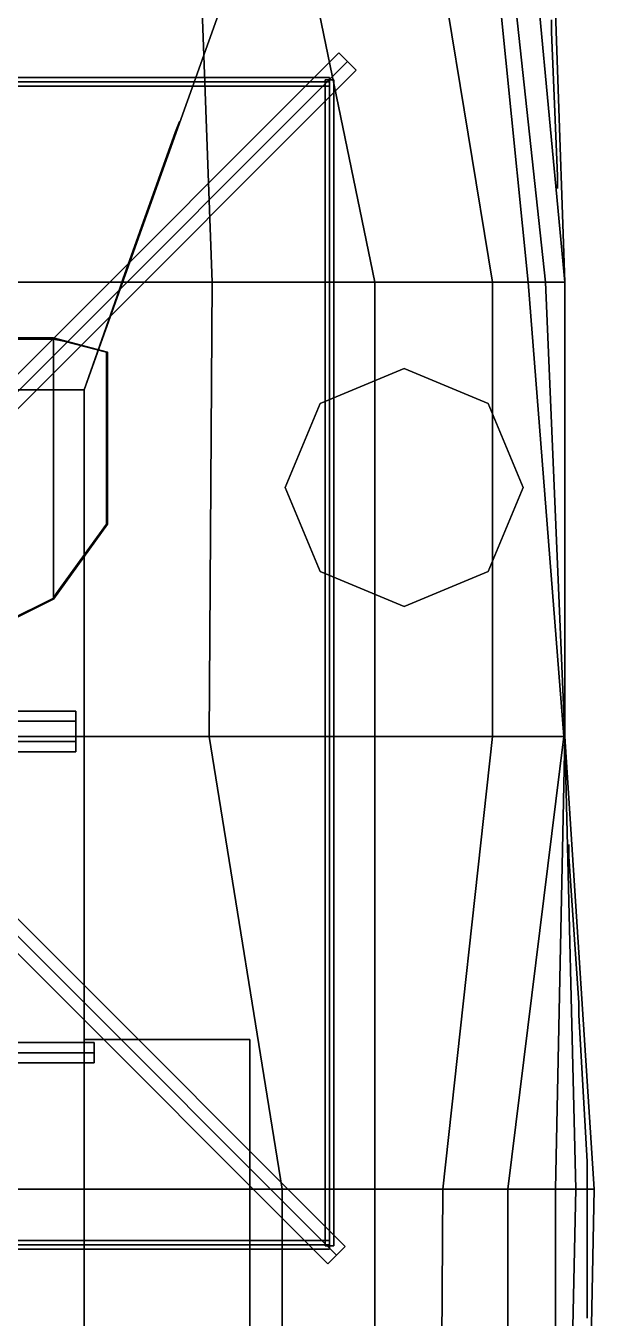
# Model space of a CAD drawing. Extents: x -9.3 to 9.3, y -48 to 46.6.
# Drawn here: x 2.76 to 8.35, y -5.72 to 6.99 of the extents above; entities that cross this region are included whole.
import ezdxf

# ---------------------------------------------------------------- set-up
doc = ezdxf.new("R2010")
doc.units = 0
doc.layers.get('0').update_dxf_attribs({"linetype": 'CONTINUOUS'})
doc.layers.add('RAILINGS', color=6, linetype='CONTINUOUS')
doc.layers.add('SUPERSTRUCTURE', color=3, linetype='CONTINUOUS')

msp = doc.modelspace()

# ---------------------------------------------------------------- linework, layer by layer
for points in [[(7.91, 8.84, 3.65), (-7.91, 8.84, 3.65), (-8.06, 4.47, 3.52), (8.06, 4.47, 3.52)], [(0, 8.84, -4.44), (4.43, 8.84, -4.44), (4.59, 4.47, -4.44), (0, 4.47, -4.44)], [(6.19, 4.47, -4.29), (4.59, 4.47, -4.44), (4.43, 8.84, -4.44), (5.29, 8.84, -4.29)], [(7.35, 4.47, -3.67), (6.19, 4.47, -4.29), (5.29, 8.84, -4.29), (6.63, 8.84, -3.67)], [(7.7, 4.47, -2.91), (7.35, 4.47, -3.67), (6.63, 8.84, -3.67), (7.26, 8.84, -2.75)], [(7.87, 4.47, -1.85), (7.7, 4.47, -2.91), (7.26, 8.84, -2.75), (7.4, 8.84, -1.85)], [(8.06, 4.47, 0.05), (7.87, 4.47, -1.85), (7.4, 8.84, -1.85), (7.65, 8.84, 0.05)], [(8.06, 4.47, 3.52), (8.06, 4.47, 0.05), (7.65, 8.84, 0.05), (7.91, 8.84, 3.65)], [(8.06, 4.47, 3.52), (-8.06, 4.47, 3.52), (-8.06, 0, 3.52), (8.06, 0, 3.52)], [(0, 4.47, -4.44), (4.59, 4.47, -4.44), (4.56, 0, -4.44), (0, 0, -4.44)], [(6.19, 0, -4.29), (4.56, 0, -4.44), (4.59, 4.47, -4.44), (6.19, 4.47, -4.29)], [(7.35, 0, -3.97), (6.19, 0, -4.29), (6.19, 4.47, -4.29), (7.35, 4.47, -3.67)], [(8.05, 0, -2.91), (7.35, 0, -3.97), (7.35, 4.47, -3.67), (7.7, 4.47, -2.91)], [(8.06, 0, -1.85), (8.05, 0, -2.91), (7.7, 4.47, -2.91), (7.87, 4.47, -1.85)], [(8.06, 0, 0.05), (8.06, 0, -1.85), (7.87, 4.47, -1.85), (8.06, 4.47, 0.05)], [(8.06, 0, 3.52), (8.06, 0, 0.05), (8.06, 4.47, 0.05), (8.06, 4.47, 3.52)], [(8.06, 0, 3.52), (-8.06, 0, 3.52), (-8.35, -4.45, 3.34), (8.35, -4.45, 3.34)], [(0, 0, -4.44), (4.56, 0, -4.44), (5.28, -4.45, -4.44), (0, -4.45, -4.44)], [(6.19, -4.45, -4.29), (5.28, -4.45, -4.44), (4.56, 0, -4.44), (6.19, 0, -4.29)], [(6.86, -4.45, -3.97), (6.19, -4.45, -4.29), (6.19, 0, -4.29), (7.35, 0, -3.97)], [(7.5, -4.45, -3.41), (6.86, -4.45, -3.97), (7.35, 0, -3.97), (8.05, 0, -2.91)], [(7.97, -4.45, -1.85), (7.5, -4.45, -3.41), (8.05, 0, -2.91), (8.06, 0, -1.85)], [(8.17, -4.45, 0.05), (7.97, -4.45, -1.85), (8.06, 0, -1.85), (8.06, 0, 0.05)], [(8.35, -4.45, 3.34), (8.17, -4.45, 0.05), (8.06, 0, 0.05), (8.06, 0, 3.52)], [(8.35, -4.45, 3.34), (-8.35, -4.45, 3.34), (-8.26, -8.97, 3.34), (8.26, -8.97, 3.34)], [(0, -4.45, -4.44), (5.28, -4.45, -4.44), (5.28, -8.97, -4.44), (0, -8.97, -4.44)], [(6.19, -8.97, -4.07), (5.28, -8.97, -4.44), (5.28, -4.45, -4.44), (6.19, -4.45, -4.29)], [(6.83, -8.97, -3.58), (6.19, -8.97, -4.07), (6.19, -4.45, -4.29), (6.86, -4.45, -3.97)], [(7.5, -8.97, -2.88), (6.83, -8.97, -3.58), (6.86, -4.45, -3.97), (7.5, -4.45, -3.41)], [(7.97, -8.97, -1.85), (7.5, -8.97, -2.88), (7.5, -4.45, -3.41), (7.97, -4.45, -1.85)], [(8.07, -8.97, 0.05), (7.97, -8.97, -1.85), (7.97, -4.45, -1.85), (8.17, -4.45, 0.05)], [(8.26, -8.97, 3.34), (8.07, -8.97, 0.05), (8.17, -4.45, 0.05), (8.35, -4.45, 3.34)]]:
    msp.add_3dface(points)
at = {"layer": 'RAILINGS'}
for points in [[(7.93, 6.93, 3.59), (7.93, 7.05, 3.59), (7.93, 7.05, 4.82), (7.93, 6.93, 4.82)], [(7.93, 6.93, 4.82), (7.93, 7.05, 4.82), (7.93, 7.05, 3.59), (7.93, 6.93, 3.59)], [(7.93, 6.93, 4.08), (7.93, 6.93, 4.2), (7.99, 5.51, 4.15), (7.99, 5.51, 4.03)], [(7.99, 5.51, 4.03), (7.99, 5.51, 4.15), (7.93, 6.93, 4.2), (7.93, 6.93, 4.08)], [(7.99, 5.51, 4.65), (7.99, 5.51, 4.77), (7.93, 6.93, 4.82), (7.93, 6.93, 4.7)], [(7.93, 6.93, 4.7), (7.93, 6.93, 4.82), (7.99, 5.51, 4.77), (7.99, 5.51, 4.65)], [(4.23, 5.95, 8.19), (4.27, 6.05, 8.19), (4.27, 6.05, 9.17), (4.23, 5.95, 9.17)], [(4.23, 5.95, 9.17), (4.27, 6.05, 9.17), (4.27, 6.05, 8.19), (4.23, 5.95, 8.19)], [(3.71, 4.5, 8.57), (3.71, 4.5, 8.69), (4.23, 5.95, 8.69), (4.23, 5.95, 8.57)], [(4.23, 5.95, 8.57), (4.23, 5.95, 8.69), (3.71, 4.5, 8.69), (3.71, 4.5, 8.57)], [(4.23, 5.95, 9.05), (4.23, 5.95, 9.17), (3.71, 4.5, 9.17), (3.71, 4.5, 9.05)], [(3.71, 4.5, 9.05), (3.71, 4.5, 9.17), (4.23, 5.95, 9.17), (4.23, 5.95, 9.05)], [(7.99, 5.39, 4.77), (7.99, 5.51, 4.77), (7.99, 5.51, 3.55), (7.99, 5.39, 3.54)], [(7.99, 5.39, 3.54), (7.99, 5.51, 3.55), (7.99, 5.51, 4.77), (7.99, 5.39, 4.77)], [(3.68, 4.4, 9.17), (3.71, 4.5, 9.17), (3.71, 4.5, 8.19), (3.68, 4.4, 8.19)], [(3.68, 4.4, 8.19), (3.71, 4.5, 8.19), (3.71, 4.5, 9.17), (3.68, 4.4, 9.17)], [(3.33, 3.41, 8.57), (3.33, 3.41, 8.69), (3.68, 4.4, 8.69), (3.68, 4.4, 8.57)], [(3.68, 4.4, 8.57), (3.68, 4.4, 8.69), (3.33, 3.41, 8.69), (3.33, 3.41, 8.57)], [(3.68, 4.4, 9.05), (3.68, 4.4, 9.17), (3.33, 3.41, 9.17), (3.33, 3.41, 9.05)], [(3.33, 3.41, 9.05), (3.33, 3.41, 9.17), (3.68, 4.4, 9.17), (3.68, 4.4, 9.05)], [(1.93, 3.91, 17.84), (1.93, 3.91, 17.96), (3.03, 3.91, 17.96), (3.03, 3.91, 17.84)], [(3.03, 3.91, 17.84), (3.03, 3.91, 17.96), (1.93, 3.91, 17.96), (1.93, 3.91, 17.84)], [(1.93, 3.91, 17.41), (1.93, 3.91, 17.53), (3.03, 3.91, 17.53), (3.03, 3.91, 17.41)], [(3.03, 3.91, 17.41), (3.03, 3.91, 17.53), (1.93, 3.91, 17.53), (1.93, 3.91, 17.41)], [(3.03, 3.91, 16.92), (3.13, 3.89, 16.92), (3.13, 3.89, 17.96), (3.03, 3.91, 17.96)], [(3.03, 3.91, 17.96), (3.13, 3.89, 17.96), (3.13, 3.89, 16.92), (3.03, 3.91, 16.92)], [(3.55, 3.78, 17.84), (3.55, 3.78, 17.96), (3.13, 3.89, 17.96), (3.13, 3.89, 17.84)], [(3.13, 3.89, 17.84), (3.13, 3.89, 17.96), (3.55, 3.78, 17.96), (3.55, 3.78, 17.84)], [(3.55, 3.78, 17.41), (3.55, 3.78, 17.53), (3.13, 3.89, 17.53), (3.13, 3.89, 17.41)], [(3.13, 3.89, 17.41), (3.13, 3.89, 17.53), (3.55, 3.78, 17.53), (3.55, 3.78, 17.41)], [(3.55, 3.78, 17.96), (3.55, 3.71, 17.96), (3.55, 3.71, 16.92), (3.55, 3.78, 16.92)], [(3.55, 3.78, 16.92), (3.55, 3.71, 16.92), (3.55, 3.71, 17.96), (3.55, 3.78, 17.96)], [(3.55, 2.16, 17.41), (3.55, 2.16, 17.53), (3.55, 3.71, 17.53), (3.55, 3.71, 17.41)], [(3.55, 3.71, 17.41), (3.55, 3.71, 17.53), (3.55, 2.16, 17.53), (3.55, 2.16, 17.41)], [(3.55, 3.71, 17.84), (3.55, 3.71, 17.96), (3.55, 2.16, 17.96), (3.55, 2.16, 17.84)], [(3.55, 2.16, 17.84), (3.55, 2.16, 17.96), (3.55, 3.71, 17.96), (3.55, 3.71, 17.84)], [(3.33, -0.07, 8.57), (3.33, -0.07, 8.69), (3.33, 3.41, 8.69), (3.33, 3.41, 8.57)], [(3.33, 3.41, 8.57), (3.33, 3.41, 8.69), (3.33, -0.07, 8.69), (3.33, -0.07, 8.57)], [(3.33, 3.41, 9.05), (3.33, 3.41, 9.17), (3.33, -0.07, 9.17), (3.33, -0.07, 9.05)], [(3.33, -0.07, 9.05), (3.33, -0.07, 9.17), (3.33, 3.41, 9.17), (3.33, 3.41, 9.05)], [(3.33, 2.58, 8.17), (3.33, 2.7, 8.17), (3.33, 2.7, 9.05), (3.33, 2.58, 9.05)], [(3.33, 2.58, 9.05), (3.33, 2.7, 9.05), (3.33, 2.7, 8.17), (3.33, 2.58, 8.17)], [(3.55, 2.09, 17.84), (3.55, 2.09, 17.96), (3.06, 1.41, 17.96), (3.06, 1.41, 17.84)], [(3.06, 1.41, 17.84), (3.06, 1.41, 17.96), (3.55, 2.09, 17.96), (3.55, 2.09, 17.84)], [(3.55, 2.09, 17.41), (3.55, 2.09, 17.53), (3.06, 1.41, 17.53), (3.06, 1.41, 17.41)], [(3.06, 1.41, 17.41), (3.06, 1.41, 17.53), (3.55, 2.09, 17.53), (3.55, 2.09, 17.41)], [(3.55, 2.16, 17.96), (3.55, 2.09, 17.96), (3.55, 2.09, 16.92), (3.55, 2.16, 16.92)], [(3.55, 2.16, 16.92), (3.55, 2.09, 16.92), (3.55, 2.09, 17.96), (3.55, 2.16, 17.96)], [(3.06, 1.41, 17.96), (3.03, 1.36, 17.96), (3.03, 1.36, 16.92), (3.06, 1.41, 16.92)], [(3.06, 1.41, 16.92), (3.03, 1.36, 16.92), (3.03, 1.36, 17.96), (3.06, 1.41, 17.96)], [(3.33, 1.31, 8.15), (3.33, 1.43, 8.15), (3.33, 1.43, 9.05), (3.33, 1.31, 9.05)], [(3.33, 1.31, 9.05), (3.33, 1.43, 9.05), (3.33, 1.43, 8.15), (3.33, 1.31, 8.15)], [(2.56, 1.13, 17.84), (2.56, 1.13, 17.96), (3.03, 1.36, 17.96), (3.03, 1.36, 17.84)], [(3.03, 1.36, 17.84), (3.03, 1.36, 17.96), (2.56, 1.13, 17.96), (2.56, 1.13, 17.84)], [(3.03, 1.36, 17.41), (3.03, 1.36, 17.53), (2.56, 1.13, 17.53), (2.56, 1.13, 17.41)], [(2.56, 1.13, 17.41), (2.56, 1.13, 17.53), (3.03, 1.36, 17.53), (3.03, 1.36, 17.41)], [(3.33, -0.19, 8.13), (3.33, -0.07, 8.13), (3.33, -0.07, 9.17), (3.33, -0.19, 9.17)], [(3.33, -0.19, 9.17), (3.33, -0.07, 9.17), (3.33, -0.07, 8.13), (3.33, -0.19, 8.13)], [(3.33, -0.19, 8.57), (3.33, -0.19, 8.69), (3.33, -2.33, 8.69), (3.33, -2.33, 8.57)], [(3.33, -2.33, 8.57), (3.33, -2.33, 8.69), (3.33, -0.19, 8.69), (3.33, -0.19, 8.57)], [(3.33, -2.33, 9.05), (3.33, -2.33, 9.17), (3.33, -0.19, 9.17), (3.33, -0.19, 9.05)], [(3.33, -0.19, 9.05), (3.33, -0.19, 9.17), (3.33, -2.33, 9.17), (3.33, -2.33, 9.05)], [(8.1, -1.18, 4.65), (8.1, -1.06, 4.65), (8.1, -1.06, 3.47), (8.1, -1.18, 3.47)], [(8.1, -1.18, 3.47), (8.1, -1.06, 3.47), (8.1, -1.06, 4.65), (8.1, -1.18, 4.65)], [(8.1, -1.18, 3.91), (8.1, -1.18, 4.03), (8.2, -2.62, 3.92), (8.2, -2.62, 3.8)], [(8.2, -2.62, 3.8), (8.2, -2.62, 3.92), (8.1, -1.18, 4.03), (8.1, -1.18, 3.91)], [(8.2, -2.62, 4.42), (8.2, -2.62, 4.54), (8.1, -1.18, 4.65), (8.1, -1.18, 4.53)], [(8.1, -1.18, 4.53), (8.1, -1.18, 4.65), (8.2, -2.62, 4.54), (8.2, -2.62, 4.42)], [(3.33, -2.45, 8.09), (3.33, -2.33, 8.09), (3.33, -2.33, 9.17), (3.33, -2.45, 9.17)], [(3.33, -2.45, 9.17), (3.33, -2.33, 9.17), (3.33, -2.33, 8.09), (3.33, -2.45, 8.09)], [(3.33, -2.45, 8.57), (3.33, -2.45, 8.69), (3.33, -4.67, 8.62), (3.33, -4.67, 8.5)], [(3.33, -4.67, 8.5), (3.33, -4.67, 8.62), (3.33, -2.45, 8.69), (3.33, -2.45, 8.57)], [(3.33, -4.67, 8.98), (3.33, -4.67, 9.1), (3.33, -2.45, 9.17), (3.33, -2.45, 9.05)], [(3.33, -2.45, 9.05), (3.33, -2.45, 9.17), (3.33, -4.67, 9.1), (3.33, -4.67, 8.98)], [(8.2, -2.74, 3.4), (8.2, -2.62, 3.41), (8.2, -2.62, 4.54), (8.2, -2.74, 4.54)], [(8.2, -2.74, 4.54), (8.2, -2.62, 4.54), (8.2, -2.62, 3.41), (8.2, -2.74, 3.4)], [(8.2, -2.74, 3.8), (8.2, -2.74, 3.92), (8.28, -4.18, 3.92), (8.28, -4.18, 3.8)], [(8.28, -4.18, 3.8), (8.28, -4.18, 3.92), (8.2, -2.74, 3.92), (8.2, -2.74, 3.8)], [(8.28, -4.18, 4.42), (8.28, -4.18, 4.54), (8.2, -2.74, 4.54), (8.2, -2.74, 4.42)], [(8.2, -2.74, 4.42), (8.2, -2.74, 4.54), (8.28, -4.18, 4.54), (8.28, -4.18, 4.42)], [(8.28, -4.3, 4.54), (8.28, -4.18, 4.54), (8.28, -4.18, 3.35), (8.28, -4.3, 3.34)], [(8.28, -4.3, 3.34), (8.28, -4.18, 3.35), (8.28, -4.18, 4.54), (8.28, -4.3, 4.54)], [(8.28, -4.3, 4.42), (8.28, -4.3, 4.54), (8.28, -5.72, 4.54), (8.28, -5.72, 4.42)], [(8.28, -5.72, 4.42), (8.28, -5.72, 4.54), (8.28, -4.3, 4.54), (8.28, -4.3, 4.42)], [(8.28, -5.72, 3.8), (8.28, -5.72, 3.92), (8.28, -4.3, 3.92), (8.28, -4.3, 3.8)], [(8.28, -4.3, 3.8), (8.28, -4.3, 3.92), (8.28, -5.72, 3.92), (8.28, -5.72, 3.8)], [(3.33, -4.79, 8.05), (3.33, -4.67, 8.05), (3.33, -4.67, 9.1), (3.33, -4.79, 9.1)], [(3.33, -4.79, 9.1), (3.33, -4.67, 9.1), (3.33, -4.67, 8.05), (3.33, -4.79, 8.05)], [(3.33, -6.76, 8.57), (3.33, -6.76, 8.69), (3.33, -4.79, 8.62), (3.33, -4.79, 8.5)], [(3.33, -4.79, 8.5), (3.33, -4.79, 8.62), (3.33, -6.76, 8.69), (3.33, -6.76, 8.57)], [(3.33, -4.79, 8.98), (3.33, -4.79, 9.1), (3.33, -6.76, 9.17), (3.33, -6.76, 9.05)], [(3.33, -6.76, 9.05), (3.33, -6.76, 9.17), (3.33, -4.79, 9.1), (3.33, -4.79, 8.98)]]:
    msp.add_3dface(points, dxfattribs=at)
at = {"layer": 'SUPERSTRUCTURE'}
for points in [[(-4.96, 7.97, 8.19), (-3.33, 3.41, 8.19), (3.33, 3.41, 8.19), (4.96, 7.97, 8.19)], [(4.96, 7.97, 8.19), (3.33, 3.41, 8.19), (3.33, 3.41, 3.48), (4.96, 7.97, 3.62)], [(5.815, -5.1, 25.67), (5.73, -5.185, 25.79), (-6.008, 6.553, 25.79), (-5.923, 6.638, 25.67)], [(5.73, -5.185, 25.79), (5.815, -5.1, 25.91), (-5.923, 6.638, 25.91), (-6.008, 6.553, 25.79)], [(5.815, -5.1, 25.91), (5.9, -5.015, 25.79), (-5.838, 6.723, 25.79), (-5.923, 6.638, 25.91)], [(5.9, -5.015, 25.79), (5.815, -5.1, 25.67), (-5.923, 6.638, 25.67), (-5.838, 6.723, 25.79)], [(-5.815, -5.1, 25.67), (-5.9, -5.015, 25.79), (5.838, 6.723, 25.79), (5.923, 6.638, 25.67)], [(-5.9, -5.015, 25.79), (-5.815, -5.1, 25.91), (5.923, 6.638, 25.91), (5.838, 6.723, 25.79)], [(-5.815, -5.1, 25.91), (-5.73, -5.185, 25.79), (6.008, 6.553, 25.79), (5.923, 6.638, 25.91)], [(-5.73, -5.185, 25.79), (-5.815, -5.1, 25.67), (5.923, 6.638, 25.67), (6.008, 6.553, 25.79)], [(5.838, 6.723, 25.79), (5.923, 6.638, 25.91), (6.008, 6.553, 25.79), (5.923, 6.638, 25.67)], [(-5.725, 6.397, 25.765), (-5.725, 6.483, 25.765), (5.745, 6.483, 25.765), (5.745, 6.397, 25.765)], [(-5.725, 6.483, 25.765), (-5.725, 6.44, 25.84), (5.745, 6.44, 25.84), (5.745, 6.483, 25.765)], [(-5.725, 6.44, 25.84), (-5.725, 6.397, 25.765), (5.745, 6.397, 25.765), (5.745, 6.44, 25.84)], [(5.745, 6.46, 25.84), (5.702, 6.46, 25.765), (5.702, -5.01, 25.765), (5.745, -5.01, 25.84)], [(5.702, 6.46, 25.765), (5.788, 6.46, 25.765), (5.788, -5.01, 25.765), (5.702, -5.01, 25.765)], [(5.788, 6.46, 25.765), (5.745, 6.46, 25.84), (5.745, -5.01, 25.84), (5.788, -5.01, 25.765)], [(2.5, 1.09, 16.66), (1.83, 3.92, 16.66), (3.03, 3.92, 16.66), (3.03, 1.35, 16.66)], [(3.03, 1.35, 16.92), (3.03, 3.92, 16.92), (1.83, 3.92, 16.92), (2.5, 1.09, 16.92)], [(3.03, 3.92, 16.92), (3.03, 3.92, 16.66), (1.83, 3.92, 16.66), (1.83, 3.92, 16.92)], [(3.03, 1.35, 16.66), (3.03, 3.92, 16.66), (3.56, 3.78, 16.66), (3.56, 2.09, 16.66)], [(3.56, 2.09, 16.92), (3.56, 3.78, 16.92), (3.03, 3.92, 16.92), (3.03, 1.35, 16.92)], [(3.56, 3.78, 16.92), (3.56, 3.78, 16.66), (3.03, 3.92, 16.66), (3.03, 3.92, 16.92)], [(3.56, 2.09, 16.66), (3.56, 3.78, 16.66), (3.56, 3.78, 16.92), (3.56, 2.09, 16.92)], [(6.48, 3.62, 3.52), (5.653, 3.277, 3.52), (5.653, 3.277, 3.73), (6.48, 3.62, 3.73)], [(7.307, 3.277, 3.52), (6.48, 3.62, 3.52), (6.48, 3.62, 3.73), (7.307, 3.277, 3.73)], [(3.33, -8.63, 7.99), (3.33, 3.41, 8.19), (-3.33, 3.41, 8.19), (-3.33, -8.63, 7.99)], [(3.33, -2.98, 3.36), (3.33, 3.41, 3.48), (3.33, 3.41, 8.19), (3.33, -2.98, 5.74)], [(3.33, -8.63, 5.74), (3.33, -2.98, 5.74), (3.33, 3.41, 8.19), (3.33, -8.63, 7.99)], [(5.653, 3.277, 3.52), (5.31, 2.45, 3.52), (5.31, 2.45, 3.73), (5.653, 3.277, 3.73)], [(7.65, 2.45, 3.52), (7.307, 3.277, 3.52), (7.307, 3.277, 3.73), (7.65, 2.45, 3.73)], [(5.31, 2.45, 3.52), (5.653, 1.623, 3.52), (5.653, 1.623, 3.73), (5.31, 2.45, 3.73)], [(7.307, 1.623, 3.52), (7.65, 2.45, 3.52), (7.65, 2.45, 3.73), (7.307, 1.623, 3.73)], [(3.03, 1.35, 16.92), (3.03, 1.35, 16.66), (3.56, 2.09, 16.66), (3.56, 2.09, 16.92)], [(5.653, 1.623, 3.52), (6.48, 1.28, 3.52), (6.48, 1.28, 3.73), (5.653, 1.623, 3.73)], [(6.48, 1.28, 3.52), (7.307, 1.623, 3.52), (7.307, 1.623, 3.73), (6.48, 1.28, 3.73)], [(2.5, 1.09, 16.92), (2.5, 1.09, 16.66), (3.03, 1.35, 16.66), (3.03, 1.35, 16.92)], [(1.65, 0.15, 27.393), (1.59, -0.05, 27.393), (3.25, -0.05, 27.393), (3.25, 0.15, 27.393)], [(1.59, -0.05, 27.047), (1.65, 0.15, 27.047), (3.25, 0.15, 27.047), (3.25, -0.05, 27.047)], [(1.67, 0.25, 27.22), (1.65, 0.15, 27.393), (3.25, 0.15, 27.393), (3.25, 0.25, 27.22)], [(1.65, 0.15, 27.047), (1.67, 0.25, 27.22), (3.25, 0.25, 27.22), (3.25, 0.15, 27.047)], [(3.25, 0.15, 27.393), (3.25, -0.05, 27.393), (3.25, -0.15, 27.22), (3.25, 0.25, 27.22)], [(3.25, 0.25, 27.22), (3.25, -0.15, 27.22), (3.25, -0.05, 27.047), (3.25, 0.15, 27.047)], [(1.59, -0.05, 27.393), (1.57, -0.15, 27.22), (3.25, -0.15, 27.22), (3.25, -0.05, 27.393)], [(1.57, -0.15, 27.22), (1.59, -0.05, 27.047), (3.25, -0.05, 27.047), (3.25, -0.15, 27.22)], [(-3.43, -3.01, 35.18), (-3.43, -3.11, 35.28), (3.43, -3.11, 35.28), (3.43, -3.01, 35.18)], [(-3.43, -3.11, 35.08), (-3.43, -3.01, 35.18), (3.43, -3.01, 35.18), (3.43, -3.11, 35.08)], [(4.96, -8.63, 5.74), (4.96, -2.98, 5.74), (3.33, -2.98, 5.74), (3.33, -8.63, 5.74)], [(4.96, -2.98, 5.74), (4.96, -2.98, 3.36), (3.33, -2.98, 3.36), (3.33, -2.98, 5.74)], [(3.43, -3.01, 35.18), (3.43, -3.11, 35.28), (3.43, -3.21, 35.18), (3.43, -3.11, 35.08)], [(4.96, -8.63, 3.29), (4.96, -2.98, 3.36), (4.96, -2.98, 5.74), (4.96, -8.63, 5.74)], [(-3.43, -3.11, 35.28), (-3.43, -3.21, 35.18), (3.43, -3.21, 35.18), (3.43, -3.11, 35.28)], [(-3.43, -3.21, 35.18), (-3.43, -3.11, 35.08), (3.43, -3.11, 35.08), (3.43, -3.21, 35.18)], [(-5.725, -5.043, 25.765), (-5.725, -4.957, 25.765), (5.745, -4.957, 25.765), (5.745, -5.043, 25.765)], [(-5.725, -4.957, 25.765), (-5.725, -5, 25.84), (5.745, -5, 25.84), (5.745, -4.957, 25.765)], [(-5.725, -5, 25.84), (-5.725, -5.043, 25.765), (5.745, -5.043, 25.765), (5.745, -5, 25.84)], [(5.73, -5.185, 25.79), (5.815, -5.1, 25.67), (5.9, -5.015, 25.79), (5.815, -5.1, 25.91)]]:
    msp.add_3dface(points, dxfattribs=at)

doc.saveas('drawing.dxf')
